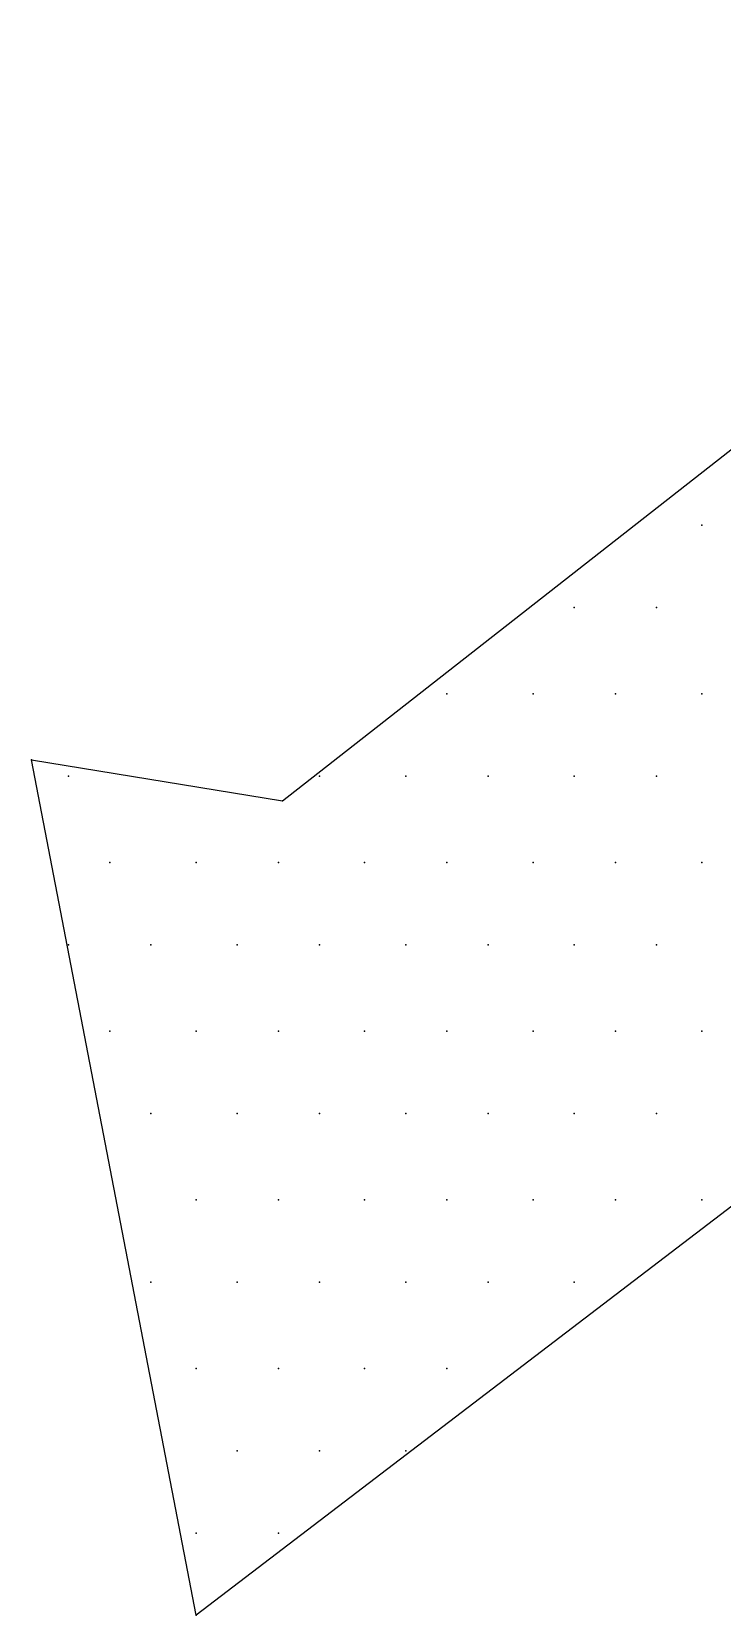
# Model space of a CAD drawing. Extents: x 180421 to 182279, y 668879 to 669787.
# Drawn here: x 181693.82 to 181694.707, y 669714.15 to 669716.182 of the extents above; entities that cross this region are included whole.
import ezdxf

# ---------------------------------------------------------------- set-up
doc = ezdxf.new("R2010")
doc.units = 0
doc.header["$LTSCALE"] = 2.5
doc.header["$MEASUREMENT"] = 0
doc.layers.add('KOTERET', color=1, linetype='CONTINUOUS')

msp = doc.modelspace()

# ---------------------------------------------------------------- linework, layer by layer
at = {"layer": 'KOTERET', "color": 2, "linetype": 'Continuous'}
for points in [[(181694.142, 669715.1953), (181695.4035, 669716.1823)], [(181694.6803, 669715.5489), (181694.6803, 669715.5489)], [(181694.5167, 669715.4433), (181694.5167, 669715.4433)], [(181694.6223, 669715.4433), (181694.6223, 669715.4433)], [(181695.6146, 669715.3589), (181694.0311, 669714.1502)], [(181694.3531, 669715.3325), (181694.3531, 669715.3325)], [(181694.4639, 669715.3325), (181694.4639, 669715.3325)], [(181694.5695, 669715.3325), (181694.5695, 669715.3325)], [(181694.6803, 669715.3325), (181694.6803, 669715.3325)], [(181693.82, 669715.248), (181694.142, 669715.1953)], [(181694.0311, 669714.1502), (181693.82, 669715.248)], [(181693.8675, 669715.2269), (181693.8675, 669715.2269)], [(181694.1895, 669715.2269), (181694.1895, 669715.2269)], [(181694.3003, 669715.2269), (181694.3003, 669715.2269)], [(181694.4059, 669715.2269), (181694.4059, 669715.2269)], [(181694.5167, 669715.2269), (181694.5167, 669715.2269)], [(181694.6223, 669715.2269), (181694.6223, 669715.2269)], [(181693.9203, 669715.1161), (181693.9203, 669715.1161)], [(181694.0311, 669715.1161), (181694.0311, 669715.1161)], [(181694.1367, 669715.1161), (181694.1367, 669715.1161)], [(181694.2475, 669715.1161), (181694.2475, 669715.1161)], [(181694.3531, 669715.1161), (181694.3531, 669715.1161)], [(181694.4639, 669715.1161), (181694.4639, 669715.1161)], [(181694.5695, 669715.1161), (181694.5695, 669715.1161)], [(181694.6803, 669715.1161), (181694.6803, 669715.1161)], [(181693.8675, 669715.0105), (181693.8675, 669715.0105)], [(181693.9731, 669715.0105), (181693.9731, 669715.0105)], [(181694.0839, 669715.0105), (181694.0839, 669715.0105)], [(181694.1895, 669715.0105), (181694.1895, 669715.0105)], [(181694.3003, 669715.0105), (181694.3003, 669715.0105)], [(181694.4059, 669715.0105), (181694.4059, 669715.0105)], [(181694.5167, 669715.0105), (181694.5167, 669715.0105)], [(181694.6223, 669715.0105), (181694.6223, 669715.0105)], [(181693.9203, 669714.8997), (181693.9203, 669714.8997)], [(181694.0311, 669714.8997), (181694.0311, 669714.8997)], [(181694.1367, 669714.8997), (181694.1367, 669714.8997)], [(181694.2475, 669714.8997), (181694.2475, 669714.8997)], [(181694.3531, 669714.8997), (181694.3531, 669714.8997)], [(181694.4639, 669714.8997), (181694.4639, 669714.8997)], [(181694.5695, 669714.8997), (181694.5695, 669714.8997)], [(181694.6803, 669714.8997), (181694.6803, 669714.8997)], [(181693.9731, 669714.7941), (181693.9731, 669714.7941)], [(181694.0839, 669714.7941), (181694.0839, 669714.7941)], [(181694.1895, 669714.7941), (181694.1895, 669714.7941)], [(181694.3003, 669714.7941), (181694.3003, 669714.7941)], [(181694.4059, 669714.7941), (181694.4059, 669714.7941)], [(181694.5167, 669714.7941), (181694.5167, 669714.7941)], [(181694.6223, 669714.7941), (181694.6223, 669714.7941)], [(181694.0311, 669714.6833), (181694.0311, 669714.6833)], [(181694.1367, 669714.6833), (181694.1367, 669714.6833)], [(181694.2475, 669714.6833), (181694.2475, 669714.6833)], [(181694.3531, 669714.6833), (181694.3531, 669714.6833)], [(181694.4639, 669714.6833), (181694.4639, 669714.6833)], [(181694.5695, 669714.6833), (181694.5695, 669714.6833)], [(181694.6803, 669714.6833), (181694.6803, 669714.6833)], [(181693.9731, 669714.5777), (181693.9731, 669714.5777)], [(181694.0839, 669714.5777), (181694.0839, 669714.5777)], [(181694.1895, 669714.5777), (181694.1895, 669714.5777)], [(181694.3003, 669714.5777), (181694.3003, 669714.5777)], [(181694.4059, 669714.5777), (181694.4059, 669714.5777)], [(181694.5167, 669714.5777), (181694.5167, 669714.5777)], [(181694.0311, 669714.4669), (181694.0311, 669714.4669)], [(181694.1367, 669714.4669), (181694.1367, 669714.4669)], [(181694.2475, 669714.4669), (181694.2475, 669714.4669)], [(181694.3531, 669714.4669), (181694.3531, 669714.4669)], [(181694.0839, 669714.3613), (181694.0839, 669714.3613)], [(181694.1895, 669714.3613), (181694.1895, 669714.3613)], [(181694.3003, 669714.3613), (181694.3003, 669714.3613)], [(181694.0311, 669714.2557), (181694.0311, 669714.2557)], [(181694.1367, 669714.2557), (181694.1367, 669714.2557)]]:
    msp.add_lwpolyline(points, dxfattribs=at)
at = {"layer": 'KOTERET', "color": 1}
for p in [(181694.6803, 669715.5489), (181694.6803, 669715.5489), (181694.5167, 669715.4433), (181694.5167, 669715.4433), (181694.6223, 669715.4433), (181694.6223, 669715.4433), (181694.3531, 669715.3325), (181694.3531, 669715.3325), (181694.4639, 669715.3325), (181694.4639, 669715.3325), (181694.5695, 669715.3325), (181694.5695, 669715.3325), (181694.6803, 669715.3325), (181694.6803, 669715.3325), (181693.82, 669715.248), (181693.82, 669715.248), (181693.8675, 669715.2269), (181693.8675, 669715.2269), (181694.1895, 669715.2269), (181694.1895, 669715.2269), (181694.3003, 669715.2269), (181694.3003, 669715.2269), (181694.4059, 669715.2269), (181694.4059, 669715.2269), (181694.5167, 669715.2269), (181694.5167, 669715.2269), (181694.6223, 669715.2269), (181694.6223, 669715.2269), (181694.142, 669715.1953), (181694.142, 669715.1953), (181693.9203, 669715.1161), (181693.9203, 669715.1161), (181694.0311, 669715.1161), (181694.0311, 669715.1161), (181694.1367, 669715.1161), (181694.1367, 669715.1161), (181694.2475, 669715.1161), (181694.2475, 669715.1161), (181694.3531, 669715.1161), (181694.3531, 669715.1161), (181694.4639, 669715.1161), (181694.4639, 669715.1161), (181694.5695, 669715.1161), (181694.5695, 669715.1161), (181694.6803, 669715.1161), (181694.6803, 669715.1161), (181693.8675, 669715.0105), (181693.8675, 669715.0105), (181693.9731, 669715.0105), (181693.9731, 669715.0105), (181694.0839, 669715.0105), (181694.0839, 669715.0105), (181694.1895, 669715.0105), (181694.1895, 669715.0105), (181694.3003, 669715.0105), (181694.3003, 669715.0105), (181694.4059, 669715.0105), (181694.4059, 669715.0105), (181694.5167, 669715.0105), (181694.5167, 669715.0105), (181694.6223, 669715.0105), (181694.6223, 669715.0105), (181693.9203, 669714.8997), (181693.9203, 669714.8997), (181694.0311, 669714.8997), (181694.0311, 669714.8997), (181694.1367, 669714.8997), (181694.1367, 669714.8997), (181694.2475, 669714.8997), (181694.2475, 669714.8997), (181694.3531, 669714.8997), (181694.3531, 669714.8997), (181694.4639, 669714.8997), (181694.4639, 669714.8997), (181694.5695, 669714.8997), (181694.5695, 669714.8997), (181694.6803, 669714.8997), (181694.6803, 669714.8997), (181693.9731, 669714.7941), (181693.9731, 669714.7941), (181694.0839, 669714.7941), (181694.0839, 669714.7941), (181694.1895, 669714.7941), (181694.1895, 669714.7941), (181694.3003, 669714.7941), (181694.3003, 669714.7941), (181694.4059, 669714.7941), (181694.4059, 669714.7941), (181694.5167, 669714.7941), (181694.5167, 669714.7941), (181694.6223, 669714.7941), (181694.6223, 669714.7941), (181694.0311, 669714.6833), (181694.0311, 669714.6833), (181694.1367, 669714.6833), (181694.1367, 669714.6833), (181694.2475, 669714.6833), (181694.2475, 669714.6833), (181694.3531, 669714.6833), (181694.3531, 669714.6833), (181694.4639, 669714.6833), (181694.4639, 669714.6833), (181694.5695, 669714.6833), (181694.5695, 669714.6833), (181694.6803, 669714.6833), (181694.6803, 669714.6833), (181693.9731, 669714.5777), (181693.9731, 669714.5777), (181694.0839, 669714.5777), (181694.0839, 669714.5777), (181694.1895, 669714.5777), (181694.1895, 669714.5777), (181694.3003, 669714.5777), (181694.3003, 669714.5777), (181694.4059, 669714.5777), (181694.4059, 669714.5777), (181694.5167, 669714.5777), (181694.5167, 669714.5777), (181694.0311, 669714.4669), (181694.0311, 669714.4669), (181694.1367, 669714.4669), (181694.1367, 669714.4669), (181694.2475, 669714.4669), (181694.2475, 669714.4669), (181694.3531, 669714.4669), (181694.3531, 669714.4669), (181694.0839, 669714.3613), (181694.0839, 669714.3613), (181694.1895, 669714.3613), (181694.1895, 669714.3613), (181694.3003, 669714.3613), (181694.3003, 669714.3613), (181694.0311, 669714.2557), (181694.0311, 669714.2557), (181694.1367, 669714.2557), (181694.1367, 669714.2557), (181694.0311, 669714.1502), (181694.0311, 669714.1502)]:
    msp.add_point(p, dxfattribs=at)

doc.saveas('drawing.dxf')
